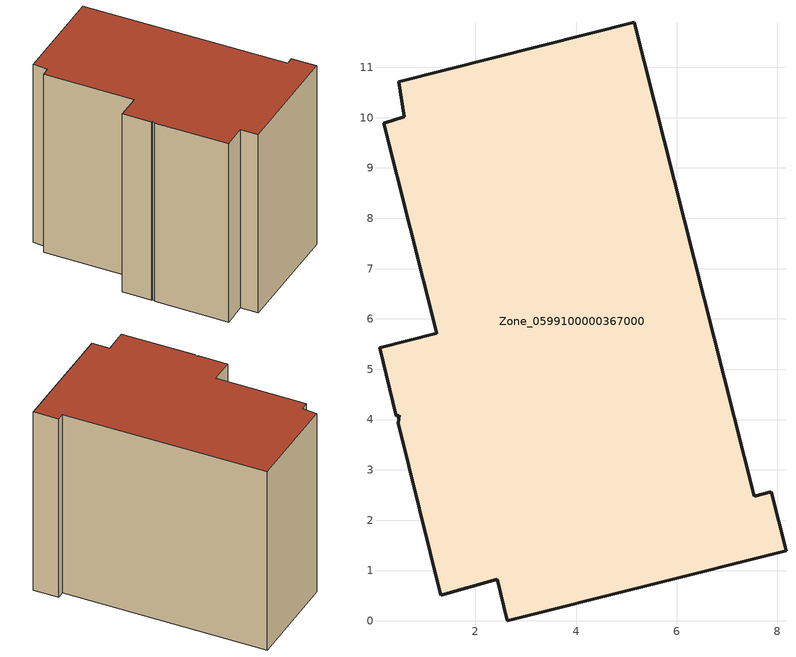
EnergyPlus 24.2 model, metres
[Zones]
Zone_0599100000367000
 floor ground (C_G): 0.48,10.71 5.15,11.9 7.54,2.48 7.88,2.56 8.17,1.39 2.64,0 2.43,0.83 1.31,0.51 0.47,3.92 0.49,4.09 0.43,4.07 0.09,5.43 1.23,5.71 0.18,9.88 0.59,10.02 z0
 wall outside (C_F): 0.09,5.43 0.43,4.07 0.49,4.09 0.47,3.92 1.31,0.51 2.43,0.83 2.64,0 8.17,1.39 7.88,2.56 7.54,2.48 5.15,11.9 0.48,10.71 0.59,10.02 0.18,9.88 1.23,5.71 0.09,5.43 z0:9.24
 roof outside (C_R): 5.15,11.9 0.48,10.71 0.59,10.02 0.18,9.88 1.23,5.71 0.09,5.43 0.43,4.07 0.49,4.09 0.47,3.92 1.31,0.51 2.43,0.83 2.64,0 8.17,1.39 7.88,2.56 7.54,2.48 z9.24
[BUILDING]
Pand.0599100000367000: North Axis=0; Terrain=City; Loads Convergence Tolerance Value=0.04; Temperature Convergence Tolerance Value=0.4; Solar Distribution=FullExterior; Maximum Number of Warmup Days=25; Minimum Number of Warmup Days=1
[Site:Location]
Rotterdam.The.Hague.AP_ZH_NLD Design_Conditions: Latitude=51.96; Longitude=4.45; Time Zone=1; Elevation=-4.5
[SITE:GROUNDTEMPERATURE:BUILDINGSURFACE]
18, 18, 18, 18, 18, 18, 18, 18, 18, 18, 18, 18
[MATERIAL] Thermal Absorptance=0.9; Solar Absorptance=0.7; Visible Absorptance=0.7
Name | Roughness | Thickness | Conductivity | Density | Specific Heat
G.TC.1992-2005 | MediumSmooth | 0.15 | 0.06 | 540 | 1210
F.TC.1992-2005 | Rough | 0.3 | 0.12 | 1920 | 840
R.TC.1992-2005 | MediumRough | 0.2 | 0.08 | 1500 | 1000
[CONSTRUCTION]
C_G: G.TC.1992-2005
C_F: F.TC.1992-2005
C_R: R.TC.1992-2005
[ZONE]
Zone_0599100000367000: Type=1; Multiplier=1; Ceiling Height=Autocalculate; Volume=Autocalculate; Floor Area=autocalculate; Part of Total Floor Area=Yes
[ZONEINFILTRATION:DESIGNFLOWRATE]
Infil_Zone_0599100000367000: Zone or ZoneList or Space or SpaceList=Zone_0599100000367000; Schedule=AlwaysOn; Design Flow Rate Calculation Method=Flow/Area; Flow Rate per Floor Area=0.0015; Constant Term Coefficient=1; Temperature Term Coefficient=0; Velocity Term Coefficient=0; Velocity Squared Term Coefficient=0
[HVACTEMPLATE:ZONE:IDEALLOADSAIRSYSTEM]
Zone_0599100000367000: Maximum Heating Supply Air Temperature=50; Minimum Cooling Supply Air Temperature=13; Maximum Heating Supply Air Humidity Ratio=0.0156; Minimum Cooling Supply Air Humidity Ratio=0.0077; Heating Limit=NoLimit; Cooling Limit=NoLimit; Dehumidification Control Type=ConstantSensibleHeatRatio; Cooling Sensible Heat Ratio=0.7; Dehumidification Setpoint=60; Humidification Control Type=None; Humidification Setpoint=30; Outdoor Air Method=None; Outdoor Air Flow Rate per Person=0.00944; Outdoor Air Flow Rate per Zone Floor Area=0; Outdoor Air Flow Rate per Zone=0; Demand Controlled Ventilation Type=None; Outdoor Air Economizer Type=NoEconomizer; Heat Recovery Type=None; Sensible Heat Recovery Effectiveness=0.7; Latent Heat Recovery Effectiveness=0.65
[ZONECONTROL:THERMOSTAT]
ThermostatControl_Zone_0599100000367000: Zone or ZoneList=Zone_0599100000367000; Control Type Schedule=DualSetpointControlType; Control 1=Thermostat_Zone_0599100000367000; Temperature Difference Between Cutout And Setpoint=0
[THERMOSTATSETPOINT:DUALSETPOINT]
Thermostat_Zone_0599100000367000: Heating Setpoint Temperature Schedule=HeatingSetpoint_Zone_0599100000367000; Cooling Setpoint Temperature Schedule=CoolingSetpoint_Zone_0599100000367000
[SCHEDULE:COMPACT]
HeatingSetpoint_Zone_0599100000367000: Through: 12/31, For: AllDays, Until: 24:00, 21
CoolingSetpoint_Zone_0599100000367000: Through: 12/31, For: AllDays, Until: 24:00, 24
DualSetpointControlType: Through: 12/31, For: AllDays, Until: 24:00, 4
AlwaysOn: Through: 12/31, For: AllDays, Until: 24:00, 1
